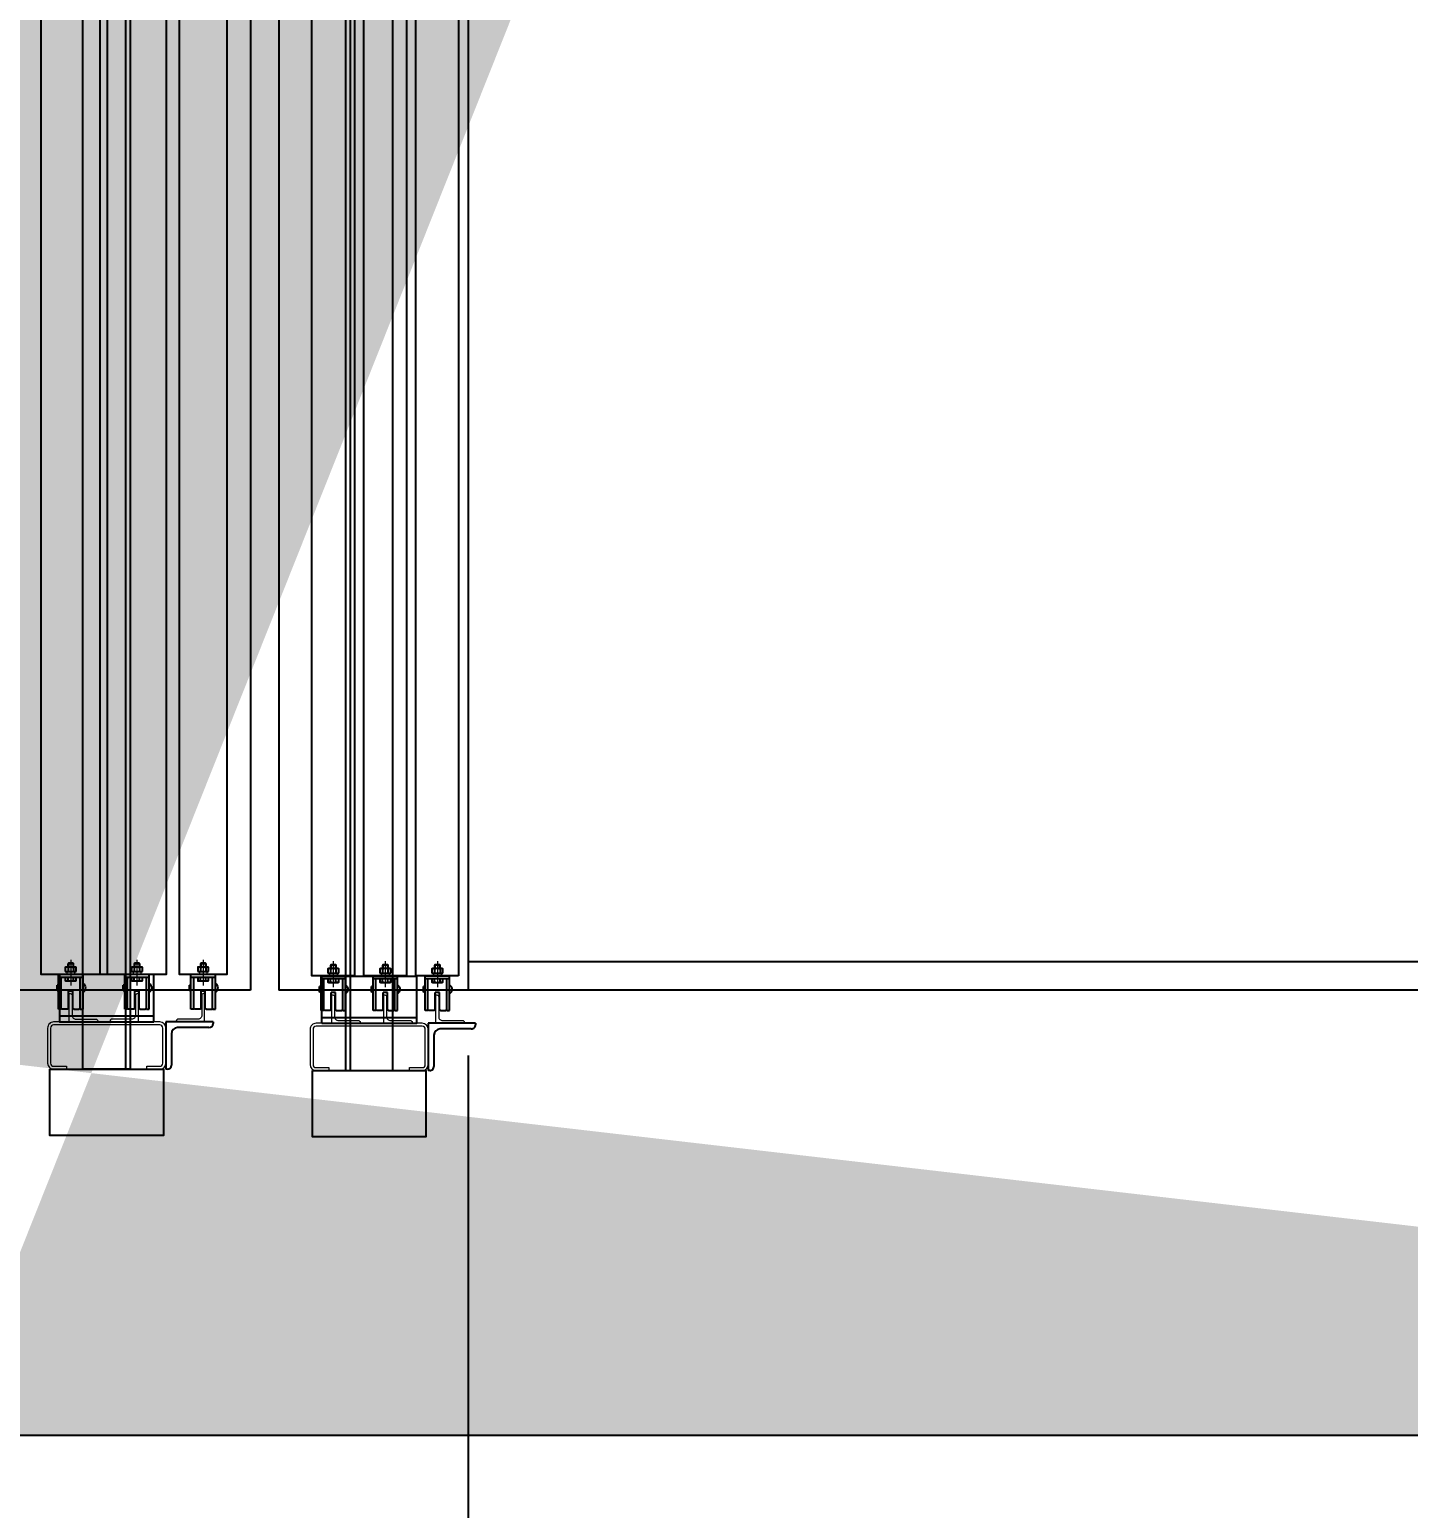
# Model space of a CAD drawing. Header units: millimetres. Extents: x 2370 to 266135, y -585395 to 33485.
# Drawn here: x 99440 to 102355, y 10693 to 13819 of the extents above; entities that cross this region are included whole.
import ezdxf
from ezdxf.lldxf.tags import DXFTag

# ---------------------------------------------------------------- set-up
doc = ezdxf.new("R2010")
doc.units = ezdxf.units.MM
for name, color, linetype, lineweight in [('0해치', 253, 'Continuous', 9), ('CL', 1, 'CENTER', 9), ('PANEL', 4, 'Continuous', 13)]:
    doc.layers.add(name, color=color, linetype=linetype, lineweight=lineweight)
for name, color, linetype in [('15', 15, 'Continuous'), ('2', 1, 'CENTER'), ('4', 4, 'Continuous'), ('지상3층 평면도$0$A-ELEV-OUT4', 9, 'Continuous'), ('지상3층 평면도$0$A-ST-CONC', 2, 'Continuous')]:
    doc.layers.add(name, color=color, linetype=linetype)
doc.styles.get("Standard").update_dxf_attribs({"font": 'NanumGothicBold.ttf'})
tags = doc.linetypes.add('CENTER', pattern=[2, 1.25, -0.25, 0.25, -0.25]).pattern_tags.tags
tags[10:11] = [DXFTag(74, 4), DXFTag(75, 0), DXFTag(340, '0'), DXFTag(46, 1.0), DXFTag(50, 0.0), DXFTag(44, 0.0), DXFTag(45, 0.0)]
tags[8:9] = [DXFTag(74, 4), DXFTag(75, 0), DXFTag(340, '0'), DXFTag(46, 1.0), DXFTag(50, 0.0), DXFTag(44, 0.0), DXFTag(45, 0.0)]
tags[6:7] = [DXFTag(74, 4), DXFTag(75, 0), DXFTag(340, '0'), DXFTag(46, 1.0), DXFTag(50, 0.0), DXFTag(44, 0.0), DXFTag(45, 0.0)]
tags[4:5] = [DXFTag(74, 4), DXFTag(75, 0), DXFTag(340, '0'), DXFTag(46, 1.0), DXFTag(50, 0.0), DXFTag(44, 0.0), DXFTag(45, 0.0)]
tags = doc.linetypes.add('HIDDEN', pattern=[0.375, 0.25, -0.125]).pattern_tags.tags
tags[6:7] = [DXFTag(74, 4), DXFTag(75, 0), DXFTag(340, '0'), DXFTag(46, 1.0), DXFTag(50, 0.0), DXFTag(44, 0.0), DXFTag(45, 0.0)]
tags[4:5] = [DXFTag(74, 4), DXFTag(75, 0), DXFTag(340, '0'), DXFTag(46, 1.0), DXFTag(50, 0.0), DXFTag(44, 0.0), DXFTag(45, 0.0)]
doc.dimstyles.new('DIM-A-002-평면', dxfattribs={"dimscale": 230, "dimtxt": 1, "dimasz": 0.4, "dimexe": 0.2, "dimexo": 0.3, "dimgap": 0.4, "dimtad": 1, "dimdec": 0, "dimtxsty": 'Standard', "dimcen": 0, "dimclrd": 15, "dimclre": 15, "dimclrt": 3, "dimadec": 0, "dimazin": 0, "dimtfac": 1, "dimtix": 1, "dimtmove": 0, "dimatfit": 0, "dimfxl": 1, "dimarcsym": 0})

# ---------------------------------------------------------------- blocks, each defined once
blk = doc.blocks.new('FQ')
for p, q in [((43671.3, 10879.3), (43668.3, 10879.3)), ((43668.3, 10879.3), (43668.3, 10842.8)), ((43671.3, 10879.3), (43671.3, 10845.8)), ((43678, 10879.3), (43672.3, 10879.3)), ((43679, 10878.3), (43679, 10860.3)), ((43683.5, 10878.3), (43683.5, 10860.3)), ((43684.5, 10879.3), (43690.3, 10879.3)), ((43691.3, 10879.3), (43694.3, 10879.3)), ((43691.3, 10879.3), (43691.3, 10845.8)), ((43694.3, 10879.3), (43694.3, 10842.8)), ((43668.3, 10859.8), (43666.8, 10859.8)), ((43666.8, 10859.8), (43666.8, 10853.8)), ((43668.3, 10853.8), (43666.8, 10853.8)), ((43694.3, 10845.8), (43668.3, 10845.8)), ((43694.3, 10845.8), (43668.3, 10845.8)), ((43683.5, 10860.3), (43679, 10860.3)), ((43694.3, 10842.8), (43668.3, 10842.8)), ((43694.3, 10842.8), (43668.3, 10842.8))]:
    blk.add_line(p, q)
at = {"ltscale": 8}
for p, q in [((43676.3, 10849.8), (43675.5, 10849.3)), ((43676.3, 10849.8), (43675.5, 10849.3)), ((43675.5, 10845.8), (43675.5, 10849.3)), ((43675.5, 10845.8), (43675.5, 10849.3)), ((43687, 10845.8), (43675.5, 10845.8)), ((43687, 10845.8), (43675.5, 10845.8)), ((43686.3, 10849.8), (43676.3, 10849.8)), ((43686.3, 10849.8), (43676.3, 10849.8)), ((43678.4, 10849.3), (43678.4, 10845.8)), ((43678.4, 10849.3), (43678.4, 10845.8)), ((43684.1, 10849.3), (43684.1, 10845.8)), ((43684.1, 10849.3), (43684.1, 10845.8)), ((43687, 10849.3), (43686.3, 10849.8)), ((43687, 10849.3), (43686.3, 10849.8)), ((43687, 10849.3), (43687, 10845.8)), ((43687, 10849.3), (43687, 10845.8)), ((43675.5, 10839.6), (43687, 10839.6)), ((43675.5, 10835), (43675.5, 10839.6)), ((43675.5, 10835), (43676.3, 10834.6)), ((43676.3, 10834.6), (43686.3, 10834.6)), ((43678.3, 10831.3), (43678.3, 10834.6)), ((43678.8, 10830.8), (43678.3, 10831.3)), ((43678.4, 10835), (43678.4, 10839.6)), ((43683.7, 10830.8), (43678.8, 10830.8)), ((43684.3, 10831.3), (43683.7, 10830.8)), ((43684.1, 10835), (43684.1, 10839.6)), ((43684.3, 10834.6), (43684.3, 10831.3)), ((43686.3, 10834.6), (43687, 10835)), ((43687, 10839.6), (43687, 10835))]:
    blk.add_line(p, q, dxfattribs=at)
for centre, radius, start, end in [((43672.3, 10878.3), 1, 90, 180), ((43678, 10878.3), 1, 0, 90), ((43684.5, 10878.3), 1, 90, 180), ((43690.3, 10878.3), 1, 0, 90), ((43691, 10856.8), 5.76, 304.4829, 55.5171)]:
    blk.add_arc(centre, radius, start, end)
for centre, radius, start, end in [((43676.9, 10847.2), 2.55, 55.591, 124.409), ((43676.9, 10847.2), 2.55, 55.591, 124.409), ((43681.3, 10839.8), 10, 73.2199, 106.7801), ((43681.3, 10839.8), 10, 73.2199, 106.7801), ((43685.6, 10847.2), 2.55, 55.591, 124.409), ((43685.6, 10847.2), 2.55, 55.591, 124.409), ((43676.9, 10837.1), 2.55, 235.591, 304.409), ((43681.3, 10844.6), 10, 252.8014, 269.5998), ((43681.2, 10844.6), 10, 270.4002, 287.1986), ((43685.6, 10837.1), 2.55, 235.591, 304.409)]:
    blk.add_arc(centre, radius, start, end, dxfattribs=at)
at = {"layer": '4'}
for p, q in [((43684.3, 10831.3), (43678.3, 10831.3)), ((43678.8, 10830.8), (43678.8, 10834.6)), ((43683.7, 10830.8), (43683.7, 10834.6))]:
    blk.add_line(p, q, dxfattribs=at)
at = {"layer": 'CL', "ltscale": 8}
for p, q in [((43681.3, 10827), (43681.3, 10854.4)), ((43681.3, 10832.7), (43681.3, 10851.8)), ((43681.3, 10832.7), (43681.3, 10851.8))]:
    blk.add_line(p, q, dxfattribs=at)
at = {"layer": 'PANEL', "color": 4, "linetype": 'HIDDEN'}
for p, q in [((43677.3, 10839.6), (43677.3, 10842.8)), ((43685.3, 10839.6), (43685.3, 10842.8))]:
    blk.add_line(p, q, dxfattribs=at)
blk = doc.blocks.new('L50x6')
for p, q in [((0, 50), (1.5, 50)), ((0, 50), (0, 0)), ((6, 45.5), (6, 12.5)), ((0, 0), (50, 0)), ((12.5, 6), (45.5, 6)), ((50, 1.5), (50, 0))]:
    blk.add_line(p, q)
for centre, radius, start, end in [((1.5, 45.5), 4.5, 0, 90), ((12.5, 12.5), 6.5, 180, 270), ((45.5, 1.5), 4.5, 0, 90)]:
    blk.add_arc(centre, radius, start, end)
blk = doc.blocks.new('R1112')
at = {"color": 3}
blk.add_lwpolyline([(40701.1, 10473), (40821.1, 10473), (40821.1, 10403), (40701.1, 10403)], close=True, dxfattribs=at)
at = {"layer": 'PANEL', "color": 0, "linetype": 'Continuous', "ltscale": 8}
for p, q in [((40817.2, 10519.8), (40705, 10519.8)), ((40698.6, 10516.6), (40698.6, 10479.4)), ((40701.8, 10516.6), (40701.8, 10479.4)), ((40820.4, 10479.4), (40820.4, 10516.6)), ((40823.6, 10479.4), (40823.6, 10516.6)), ((40705, 10476.2), (40718.6, 10476.2)), ((40705, 10473), (40718.6, 10473)), ((40718.6, 10476.2), (40718.6, 10473)), ((40803.6, 10476.2), (40817.2, 10476.2)), ((40803.6, 10473), (40803.6, 10476.2)), ((40803.6, 10473), (40817.2, 10473))]:
    blk.add_line(p, q, dxfattribs=at)
for points in [[(40724.6, 10530, 0.414214), (40728.6, 10526), (40749.6, 10526, -0.414214), (40751.6, 10524), (40751.6, 10523), (40721.6, 10523), (40721.6, 10553), (40722.6, 10553, -0.414214), (40724.6, 10551)], [(40791.6, 10530, -0.414214), (40787.6, 10526), (40766.6, 10526, 0.414214), (40764.6, 10524), (40764.6, 10523), (40794.6, 10523), (40794.6, 10553), (40793.6, 10553, 0.414214), (40791.6, 10551)], [(40861.6, 10530, -0.414214), (40857.6, 10526), (40836.6, 10526, 0.414214), (40834.6, 10524), (40834.6, 10523), (40864.6, 10523), (40864.6, 10553), (40863.6, 10553, 0.414214), (40861.6, 10551)]]:
    blk.add_lwpolyline(points, format="xyb", close=True, dxfattribs=at)
blk.add_lwpolyline([(40817.2, 10523), (40705, 10523)], dxfattribs=at)
for centre, radius, start, end in [((40705, 10516.6), 6.4, 90, 180), ((40705, 10516.6), 3.2, 90, 180), ((40817.2, 10516.6), 6.4, 0, 90), ((40817.2, 10516.6), 3.2, 0, 90), ((40705, 10479.4), 6.4, 180, 270), ((40705, 10479.4), 3.2, 180, 270), ((40817.2, 10479.4), 3.2, 270, 0), ((40817.2, 10479.4), 6.4, 270, 0)]:
    blk.add_arc(centre, radius, start, end, dxfattribs=at)
at = {"rotation": 270}
blk.add_blockref('L50x6', (40823.6, 10523), dxfattribs=at)
blk = doc.blocks.new('234432534')
for points in [[(7213.7, 135947), (7163.7, 135947), (7163.7, 132920), (7213.7, 132920)], [(7289.7, 135947), (7227.7, 135947), (7227.7, 132920), (7289.7, 132920)], [(7359.7, 135947), (7297.7, 135947), (7297.7, 132920), (7359.7, 132920)]]:
    blk.add_lwpolyline(points, close=True)
at = {"rotation": 180}
for p in [(50869.9, 143762.7), (50939.9, 143762.7), (51009.9, 143762.7)]:
    blk.add_blockref('FQ', p, dxfattribs=at)
at = {"xscale": -1}
blk.add_blockref('R1112', (48051.7, 122346.9), dxfattribs=at)
blk = doc.blocks.new('R1113')
at = {"color": 3}
blk.add_lwpolyline([(42287.1, 10442.2), (42407.1, 10442.2), (42407.1, 10372.2), (42287.1, 10372.2)], close=True, dxfattribs=at)
at = {"layer": 'PANEL', "color": 0, "linetype": 'Continuous', "ltscale": 8}
for p, q in [((42403.2, 10489), (42291, 10489)), ((42284.6, 10485.8), (42284.6, 10448.6)), ((42287.8, 10485.8), (42287.8, 10448.6)), ((42406.4, 10448.6), (42406.4, 10485.8)), ((42409.6, 10448.6), (42409.6, 10485.8)), ((42291, 10445.4), (42304.6, 10445.4)), ((42291, 10442.2), (42304.6, 10442.2)), ((42304.6, 10445.4), (42304.6, 10442.2)), ((42389.6, 10445.4), (42403.2, 10445.4)), ((42389.6, 10442.2), (42389.6, 10445.4)), ((42389.6, 10442.2), (42403.2, 10442.2))]:
    blk.add_line(p, q, dxfattribs=at)
for points in [[(42310.6, 10499.2, 0.414214), (42314.6, 10495.2), (42335.6, 10495.2, -0.414214), (42337.6, 10493.2), (42337.6, 10492.2), (42307.6, 10492.2), (42307.6, 10522.2), (42308.6, 10522.2, -0.414214), (42310.6, 10520.2)], [(42365.6, 10499.2, 0.414214), (42369.6, 10495.2), (42390.6, 10495.2, -0.414214), (42392.6, 10493.2), (42392.6, 10492.2), (42362.6, 10492.2), (42362.6, 10522.2), (42363.6, 10522.2, -0.414214), (42365.6, 10520.2)], [(42420.6, 10499.2, 0.414214), (42424.6, 10495.2), (42445.6, 10495.2, -0.414214), (42447.6, 10493.2), (42447.6, 10492.2), (42417.6, 10492.2), (42417.6, 10522.2), (42418.6, 10522.2, -0.414214), (42420.6, 10520.2)]]:
    blk.add_lwpolyline(points, format="xyb", close=True, dxfattribs=at)
blk.add_lwpolyline([(42403.2, 10492.2), (42291, 10492.2)], dxfattribs=at)
for centre, radius, start, end in [((42291, 10485.8), 6.4, 90, 180), ((42291, 10485.8), 3.2, 90, 180), ((42403.2, 10485.8), 6.4, 0, 90), ((42403.2, 10485.8), 3.2, 0, 90), ((42291, 10448.6), 6.4, 180, 270), ((42291, 10448.6), 3.2, 180, 270), ((42403.2, 10448.6), 3.2, 270, 0), ((42403.2, 10448.6), 6.4, 270, 0)]:
    blk.add_arc(centre, radius, start, end, dxfattribs=at)
at = {"rotation": 270.0000000000002}
blk.add_blockref('L50x6', (42409.6, 10492.2), dxfattribs=at)
blk = doc.blocks.new('23434D434')
for points in [[(3049, 132593.2), (3004, 132593.2), (3004, 129563.2), (3049, 129563.2)], [(3104, 132593.2), (3059, 132593.2), (3059, 129563.2), (3104, 129563.2)], [(3159, 132593.2), (3114, 132593.2), (3114, 129563.2), (3159, 129563.2)]]:
    blk.add_lwpolyline(points, close=True)
at = {"xscale": -1, "rotation": 180}
blk.add_blockref('R1113', (-39282.6, 143135.4), dxfattribs=at)
for p in [(-40654.7, 121750.5), (-40599.7, 121750.5), (-40544.7, 121750.5)]:
    blk.add_blockref('FQ', p)
blk = doc.blocks.new('23SDF32432432')
blk.add_lwpolyline([(-4370.7, 136921.1), (-4370.7, 133279.1), (-4420.7, 133279.1), (-4420.7, 136921.1)], close=True)
at = {"color": 3}
blk.add_lwpolyline([(-4345.7, 133329.1), (-4345.7, 133379.1), (-4445.7, 133379.1), (-4445.7, 133329.1)], close=True, dxfattribs=at)
at = {"layer": '2'}
blk.add_line((-4375.7, 136921.1), (-4375.7, 133279.1), dxfattribs=at)
at = {"layer": '2', "color": 3}
blk.add_line((-4345.7, 133335.1), (-4445.7, 133335.1), dxfattribs=at)
blk = doc.blocks.new('A$C7F0253EC')
blk.add_lwpolyline([(495.8, 6600), (495.8, 0), (395.8, 0), (395.8, 6600)], close=True)
at = {"color": 3}
blk.add_lwpolyline([(545.8, 100), (545.8, 200), (345.8, 200), (345.8, 100)], close=True, dxfattribs=at)
at = {"layer": '2'}
blk.add_line((485.8, 6600), (485.8, 0), dxfattribs=at)
at = {"layer": '2', "color": 3}
blk.add_line((545.8, 112), (345.8, 112), dxfattribs=at)
blk = doc.blocks.new('*D1342')
at = {"layer": '15', "color": 15, "lineweight": -2}
for p, q in [((110367.1, 11719.6), (110367.1, 7853.4)), ((100367.5, 11650.6), (100367.5, 7853.4)), ((110275.1, 7899.4), (100459.5, 7899.4))]:
    blk.add_line(p, q, dxfattribs=at)
at = {"layer": '15', "color": 15}
for points in [[(100459.5, 7914.7), (100459.5, 7884.1), (100367.5, 7899.4)], [(110275.1, 7884.1), (110275.1, 7914.7), (110367.1, 7899.4)]]:
    blk.add_solid(points, dxfattribs=at)
at = {"layer": 'Defpoints', "color": 0}
for p in [(110367.1, 11788.6), (100367.5, 11719.6), (100367.5, 7899.4)]:
    blk.add_point(p, dxfattribs=at)
at = {"layer": '15', "color": 3, "ltscale": 600, "insert": (105367.3, 8120.1), "char_height": 230, "attachment_point": 5}
blk.add_mtext('CAR INSIDE 5000', dxfattribs=at)
blk = doc.blocks.new('*D1344')
at = {"layer": '15', "color": 15, "lineweight": -2}
for p, q in [((99266.6, 10778.7), (99266.6, 7853.4)), ((100367.5, 10710.6), (100367.5, 7853.4)), ((100275.5, 7899.4), (99358.6, 7899.4))]:
    blk.add_line(p, q, dxfattribs=at)
at = {"layer": '15', "color": 15}
for points in [[(99358.6, 7914.7), (99358.6, 7884.1), (99266.6, 7899.4)], [(100275.5, 7884.1), (100275.5, 7914.7), (100367.5, 7899.4)]]:
    blk.add_solid(points, dxfattribs=at)
at = {"layer": 'Defpoints', "color": 0}
for p in [(99266.6, 10847.7), (100367.5, 10779.6), (99266.6, 7899.4)]:
    blk.add_point(p, dxfattribs=at)
at = {"layer": '15', "color": 3, "ltscale": 600, "insert": (99817, 8117.8), "char_height": 230, "attachment_point": 5}
blk.add_mtext('550', dxfattribs=at)

msp = doc.modelspace()

# ---------------------------------------------------------------- hatches: boundary and pattern name
at = {"layer": '0해치', "ltscale": 600, "transparency": 33554687}
h = msp.add_hatch(dxfattribs=at)
h.set_pattern_fill('CONC', color=256, scale=30, angle=180, style=0)
h.set_pattern_definition([(180, (-33959, -646412), (-9e-14, -762), [0, -762]), (180, (-33966.65, -646145.3), (-9e-14, -762), [0, -762]), (180, (-33989.5, -646556.76), (-9e-14, -762), [0, -762]), (158.19859, (-33593.27, -646320.54), (-2286, 762), [82.0699, -4021.4257]), (36.869898, (-33669.47, -646290.06), (-2286, -1524), [38.1, -3771.9]), (310.601295, (-33638.99, -646267.2), (-3810, 4572), [70.2529, -6955.03995]), (26.56505, (-33387.53, -646175.76), (762, 762), [17.0388, -1686.845]), (146.309932, (-33372.3, -646168.14), (-1524, 762), [27.4743, -2719.9558]), (288.43495, (-33395.15, -646152.9), (762, -1524), [24.09656, -2385.559]), (45, (-33875.2, -646099.56), (2e-13, 762), [32.3289, -1045.3018]), (180, (-33852.35, -646076.7), (-762, -762), [45.72, -716.28]), (315, (-33898.07, -646076.7), (762, -1e-13), [32.3289, -1045.3018]), (71.56505, (-33783.77, -646587.24), (-762, -1524), [24.09656, -2385.559]), (180, (-33776.15, -646564.4), (-762, -762), [38.1, -723.9]), (323.130102, (-33814.25, -646564.38), (2286, -1524), [38.1, -3771.9]), (33.690068, (-33379.91, -646594.86), (-1524, -762), [27.4743, -2719.9558]), (161.56505, (-33357.05, -646579.62), (1524, -762), [48.1931, -2361.4625]), (306.869898, (-33402.77, -646564.38), (-1524, 2286), [38.1, -3771.9]), (180, (-33600.9, -646564.4), (-9e-14, -762), [0, -762]), (180, (-33395.15, -646366.26), (-9e-14, -762), [0, -762]), (180, (-33608.5, -646084.3), (-9e-14, -762), [0, -762]), (180, (-33814.25, -646320.54), (-9e-14, -762), [0, -762]), (180, (-33593.3, -646450.1), (-9e-14, -762), [0, -762]), (180, (-33425.6, -646472.94), (-9e-14, -762), [0, -762]), (180, (-33494.2, -646427.2), (-9e-14, -762), [0, -762]), (180, (-33463.7, -646244.34), (-9e-14, -762), [0, -762]), (180, (-33280.85, -646274.8), (-9e-14, -762), [0, -762]), (180, (-33288.5, -646450.1), (-9e-14, -762), [0, -762]), (180, (-33265.6, -646617.7), (-9e-14, -762), [0, -762]), (180, (-33501.8, -646648.2), (-9e-14, -762), [0, -762]), (180, (-33669.5, -646678.7), (-9e-14, -762), [0, -762]), (180, (-33936.2, -646648.2), (-9e-14, -762), [0, -762]), (180, (-33753.3, -646412), (-9e-14, -762), [0, -762]), (180, (-33677.1, -646549.14), (-9e-14, -762), [0, -762]), (180, (-33738.05, -646183.4), (-9e-14, -762), [0, -762]), (180, (-33509.45, -646145.3), (-9e-14, -762), [0, -762]), (180, (-33738.05, -645977.64), (-9e-14, -762), [0, -762]), (180, (-33486.6, -646023.36), (-9e-14, -762), [0, -762]), (180, (-33242.75, -646000.5), (-9e-14, -762), [0, -762]), (180, (-33334.2, -645962.4), (-9e-14, -762), [0, -762]), (180, (-33341.8, -646069.1), (-9e-14, -762), [0, -762]), (180, (-33852.35, -645947.16), (-9e-14, -762), [0, -762]), (180, (-33943.8, -646259.6), (-9e-14, -762), [0, -762]), (180, (-33905.7, -646488.2), (-9e-14, -762), [0, -762]), (180, (-33555.2, -645939.54), (-9e-14, -762), [0, -762])])
edge = h.paths.add_edge_path()
edge.add_line((103266.2, 10248.6), (98666.2, 10248.6))
edge.add_line((103866.2, 9469.6), (103266.2, 9469.6))
edge.add_line((103266.2, 9469.6), (103266.2, 10248.6))
edge.add_line((103866.2, 9469.6), (103866.2, 10248.6))
edge.add_line((111366.2, 10248.6), (103866.2, 10248.6))
edge.add_line((99266.2, 11648.6), (98666.2, 11648.6))
edge.add_line((99266.2, 11648.6), (98866.2, 11648.6))
edge.add_line((99266.2, 18048.6), (98666.2, 18048.6))
edge.add_line((98666.2, 10248.6), (98666.2, 11648.6))
edge.add_line((99266.2, 10848.6), (99266.2, 11648.6))
edge.add_line((98666.2, 18048.6), (98666.2, 20048.6))
edge.add_line((99266.2, 18048.6), (99266.2, 19448.6))
edge.add_line((111366.2, 10248.6), (111366.2, 20048.6))
edge.add_line((110766.2, 10848.6), (110766.2, 19448.6))
edge.add_line((111366.2, 20048.6), (98666.2, 20048.6))
edge.add_line((110766.2, 19448.6), (99266.2, 19448.6))
edge.add_line((110766.2, 10848.6), (99266.2, 10848.6))
edge.add_line((102691.1, 19449.5), (102541.1, 19449.5))
edge.add_line((103043.1, 19449.5), (103193.1, 19449.5))

# ---------------------------------------------------------------- linework, layer by layer
for p, q in [((99907.1, 17908.6), (99907.1, 11788.6)), ((99967.1, 17908.6), (99967.1, 11788.6)), ((100367.1, 17908.6), (100367.1, 11788.6)), ((110367.1, 11848.6), (100367.1, 11848.6)), ((110425.1, 11788.6), (99967.1, 11788.6))]:
    msp.add_line(p, q)
at = {"ltscale": 600}
msp.add_line((99907.1, 11788.6), (99415.1, 11788.6), dxfattribs=at)
at = {"layer": '지상3층 평면도$0$A-ELEV-OUT4'}
msp.add_line((100308.8, 10847.7), (99767.8, 10847.7), dxfattribs=at)
at = {"layer": '지상3층 평면도$0$A-ST-CONC'}
msp.add_line((110766.2, 10847.7), (99266.2, 10847.7), dxfattribs=at)

# ---------------------------------------------------------------- block references
at = {"yscale": 2, "zscale": 2}
for name, p, xscale in [('23SDF32432432', (108394.5, -254936.6), 2), ('234432534', (114184.4, -254018.3), -2)]:
    msp.add_blockref(name, p, dxfattribs=dict(at, xscale=xscale))
at = {"xscale": -2, "yscale": 2, "zscale": 2, "rotation": 180}
msp.add_blockref('23434D434', (94029.1, 277005.1), dxfattribs=at)
at = {"ltscale": 600, "xscale": -1}
msp.add_blockref('A$C7F0253EC', (100603.9, 11618.6), dxfattribs=at)

# ---------------------------------------------------------------- dimensions: what is measured, and where the dimension line sits
at = {"layer": '15'}
dim = msp.add_linear_dim(base=(100367.5, 7899.4), p1=(110367.1, 11788.6), p2=(100367.5, 11719.6), angle=180, text='CAR INSIDE <>', dimstyle='DIM-A-002-평면', override={"dimlfac": 0.5, "dimtmove": 1, "dimtfill": 0}, dxfattribs=at)
dim.commit()
dim.dimension.update_dxf_attribs({"geometry": '*D1342', "text_midpoint": (105367.3, 8120.1)})
dim = msp.add_linear_dim(base=(99266.6, 7899.4), p1=(100367.5, 10779.6), p2=(99266.6, 10847.7), angle=180, dimstyle='DIM-A-002-평면', override={"dimlfac": 0.5, "dimtmove": 1, "dimtfill": 0}, dxfattribs=at)
dim.commit()
dim.dimension.update_dxf_attribs({"geometry": '*D1344', "text_midpoint": (99817, 8117.8)})

doc.saveas('drawing.dxf')
